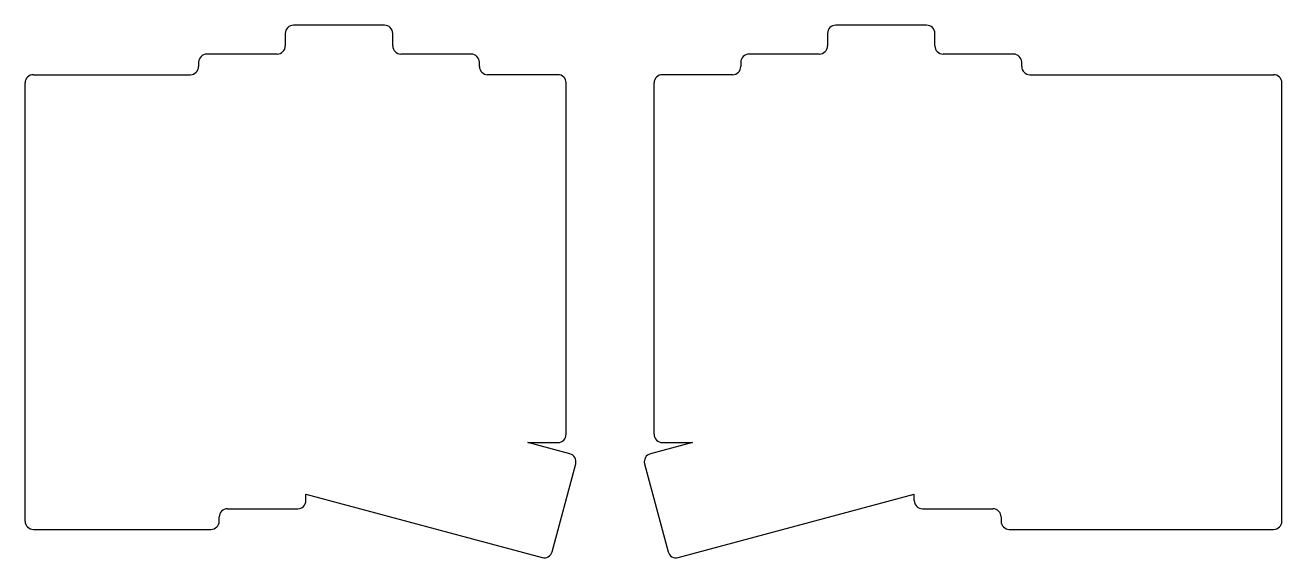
# Model space of a CAD drawing. Header units: millimetres. Extents: x 84 to 389, y -220 to -91.
import ezdxf

# ---------------------------------------------------------------- set-up
doc = ezdxf.new("R2010")
doc.units = ezdxf.units.MM

msp = doc.modelspace()

# ---------------------------------------------------------------- linework, layer by layer
for p, q in [((171.53, -90.78), (149.47, -90.78)), ((303.12, -90.78), (281.07, -90.78)), ((147.47, -92.78), (147.47, -95.78)), ((173.53, -95.78), (173.53, -92.78)), ((279.07, -92.78), (279.07, -95.78)), ((305.12, -95.78), (305.12, -92.78)), ((126.42, -99.78), (126.42, -100.78)), ((145.47, -97.78), (128.43, -97.78)), ((192.57, -97.78), (175.53, -97.78)), ((194.57, -100.78), (194.57, -99.78)), ((258.02, -99.78), (258.02, -100.78)), ((277.07, -97.78), (260.02, -97.78)), ((324.18, -97.78), (307.12, -97.78)), ((326.18, -100.78), (326.18, -99.78)), ((86.33, -102.78), (124.42, -102.78)), ((213.62, -102.78), (196.57, -102.78)), ((256.02, -102.78), (238.97, -102.78)), ((328.18, -102.78), (387.32, -102.78)), ((84.33, -211.03), (84.33, -104.78)), ((215.62, -189.97), (215.62, -104.78)), ((236.97, -189.97), (236.97, -104.78)), ((389.32, -211.03), (389.32, -104.78)), ((206.35, -191.97), (213.62, -191.97)), ((216.53, -194.7), (206.35, -191.97)), ((246.25, -191.97), (236.07, -194.7)), ((238.97, -191.97), (246.25, -191.97)), ((212.23, -218.45), (217.94, -197.15)), ((234.66, -197.15), (240.37, -218.45)), ((152.47, -206.03), (152.47, -204.51)), ((152.47, -204.51), (209.78, -219.86)), ((242.82, -219.86), (300.12, -204.51)), ((300.12, -206.03), (300.12, -204.51)), ((131.43, -211.03), (131.43, -210.03)), ((133.43, -208.03), (150.47, -208.03)), ((302.12, -208.03), (319.18, -208.03)), ((321.18, -210.03), (321.18, -211.03)), ((86.33, -213.03), (129.43, -213.03)), ((323.18, -213.03), (387.32, -213.03))]:
    msp.add_line(p, q)
for centre, start, end in [((149.47, -92.78), 90, 180), ((171.53, -92.78), 0, 90), ((281.07, -92.78), 90, 180), ((303.12, -92.78), 0, 90), ((145.47, -95.78), 270, 0), ((175.53, -95.78), 180, 270), ((277.07, -95.78), 270, 0), ((307.12, -95.78), 180, 270), ((128.43, -99.78), 90, 180), ((192.57, -99.78), 0, 90), ((260.02, -99.78), 90, 180), ((324.18, -99.78), 0, 90), ((86.33, -104.78), 90, 180), ((124.42, -100.78), 270, 0), ((196.57, -100.78), 180, 270), ((213.62, -104.78), 0, 90), ((238.97, -104.78), 90, 180), ((256.02, -100.78), 270, 0), ((328.18, -100.78), 180, 270), ((387.32, -104.78), 0, 90), ((213.62, -189.97), 270, 0), ((238.97, -189.97), 180, 270), ((216.01, -196.63), 345, 75), ((236.59, -196.63), 105, 195), ((150.47, -206.03), 270, 0), ((302.12, -206.03), 180, 270), ((133.43, -210.03), 90, 180), ((319.18, -210.03), 0, 90), ((86.33, -211.03), 180, 270), ((129.43, -211.03), 270, 0), ((323.18, -211.03), 180, 270), ((387.32, -211.03), 270, 0), ((210.3, -217.93), 255, 345), ((242.3, -217.93), 195, 285)]:
    msp.add_arc(centre, 2, start, end)

doc.saveas('drawing.dxf')
